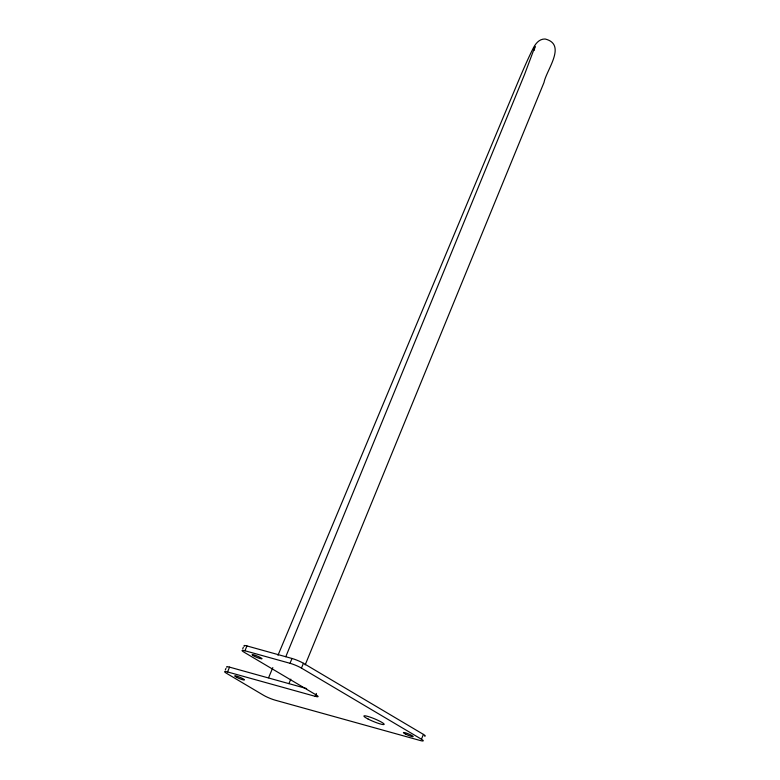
<?xml version="1.0" encoding="UTF-8"?>
<svg xmlns="http://www.w3.org/2000/svg" width="780" height="780" viewBox="0 0 780 780"><rect width="100%" height="100%" fill="white"/><g stroke="black" fill="none" stroke-linecap="round" stroke-linejoin="round"><path stroke-width="1.17" d="M534.349 49.286L534.251 50.173L535.07 46.41L524.618 74.285L285.792 656.701M305.194 664.862L544.021 82.446C546.351 70.054 567.206 44.392 545.113 39C538.834 38.825 535.051 44.294 532.652 49.354C527.231 60.265 522.473 71.477 517.725 82.68L277.982 655.288M225.303 670.01L225.966 668.401M244.393 646.259A8.775 1.16 22.5 0 1 246.948 645.938L292.012 658.476A8.775 1.16 22.5 0 1 303.449 663.283L423.433 734.399L421.434 739.216A8.775 1.16 22.5 0 1 420.342 740.542L275.125 700.157A8.775 1.16 22.5 0 1 263.689 695.35L226.453 673.276A8.775 1.16 22.5 0 1 227.546 671.95L229.544 667.134L306.657 688.574M242.707 648.823L243.37 647.215M227.546 671.95L315.178 696.325A8.775 1.16 22.5 0 0 316.261 695L243.857 652.08A8.775 1.16 22.5 0 1 244.949 650.764L246.948 645.938M244.949 650.764L290.014 663.292L292.012 658.476M421.434 739.216L301.45 668.099L303.449 663.283M315.178 696.325L316.378 693.43M268.593 677.722L272.815 667.621M288.931 683.631L290.803 679.146M226.775 667.241A8.775 1.16 22.5 0 1 229.544 667.134M290.014 663.292A8.775 1.16 22.5 0 1 301.45 668.099M423.433 734.399A8.775 1.16 22.5 0 1 424.642 736.174M261.827 658.749L260.081 658.544A5.265 0.692 22.5 0 1 252.544 655.219A5.265 0.692 22.5 0 1 256.171 655.639A5.265 0.692 22.5 0 1 261.827 658.749M368.14 719.062A10.969 1.453 22.5 0 0 384.121 724.425A10.969 1.453 22.5 0 0 369.798 717.034A10.969 1.453 22.5 0 0 368.14 719.062M405.493 734.058A5.265 0.692 22.5 0 0 413.166 736.632A5.265 0.692 22.5 0 0 406.292 733.083A5.265 0.692 22.5 0 0 405.493 734.058M236.749 677.371A5.265 0.692 22.5 0 0 244.423 679.945A5.265 0.692 22.5 0 0 237.549 676.396A5.265 0.692 22.5 0 0 236.749 677.371"/></g></svg>
